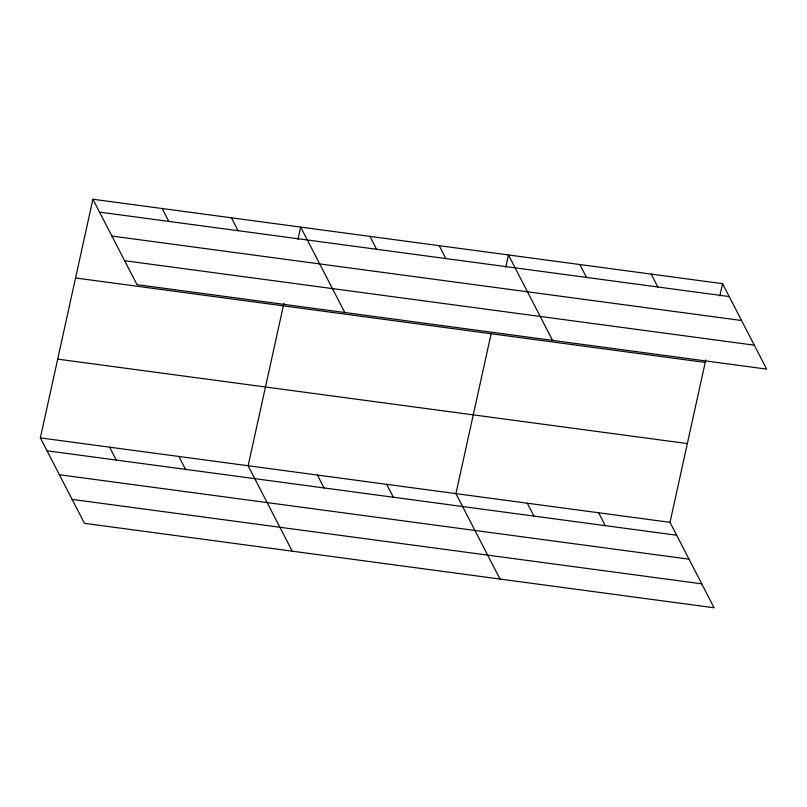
<?xml version="1.0" encoding="UTF-8"?>
<svg xmlns="http://www.w3.org/2000/svg" width="807" height="807" viewBox="0 0 807 807"><rect width="100%" height="100%" fill="white"/><g stroke="black" fill="none" stroke-linecap="round" stroke-linejoin="round"><path stroke-width="1.21" d="M705.752 359.972L670.012 522.341L714.104 607.772L84.453 523.329L40.35 437.888L92.896 199.228L722.547 283.671L766.65 369.112L136.988 284.659L92.896 199.228M283.882 303.392L248.132 465.76L292.235 551.201M297.975 239.397L300.678 227.09L344.781 312.531M491.13 333.715L455.925 493.622L500.017 579.063M505.757 267.268L508.471 254.962L552.563 340.403M719.844 295.977L722.547 283.671M99.554 212.12L729.205 296.562M111.911 236.058L741.562 320.5M124.641 260.722L754.293 345.174M75.555 277.981L705.207 362.434M57.69 359.135L687.342 443.578M40.35 437.888L670.012 522.341M47.008 450.79L676.659 535.233M59.365 474.728L689.017 559.17M72.095 499.392L701.747 583.834M651.188 274.098L657.846 286.999M579.829 264.525L586.487 277.426M598.643 512.768L605.3 525.66M439.21 245.671L445.857 258.563M527.284 503.195L533.941 516.087M369.939 236.38L376.597 249.272M386.664 484.331L393.322 497.233M231.417 217.799L238.075 230.701M317.403 475.051L324.051 487.942M162.157 208.509L168.814 221.411M178.872 456.469L185.529 469.361M109.611 447.179L116.269 460.071"/></g></svg>
